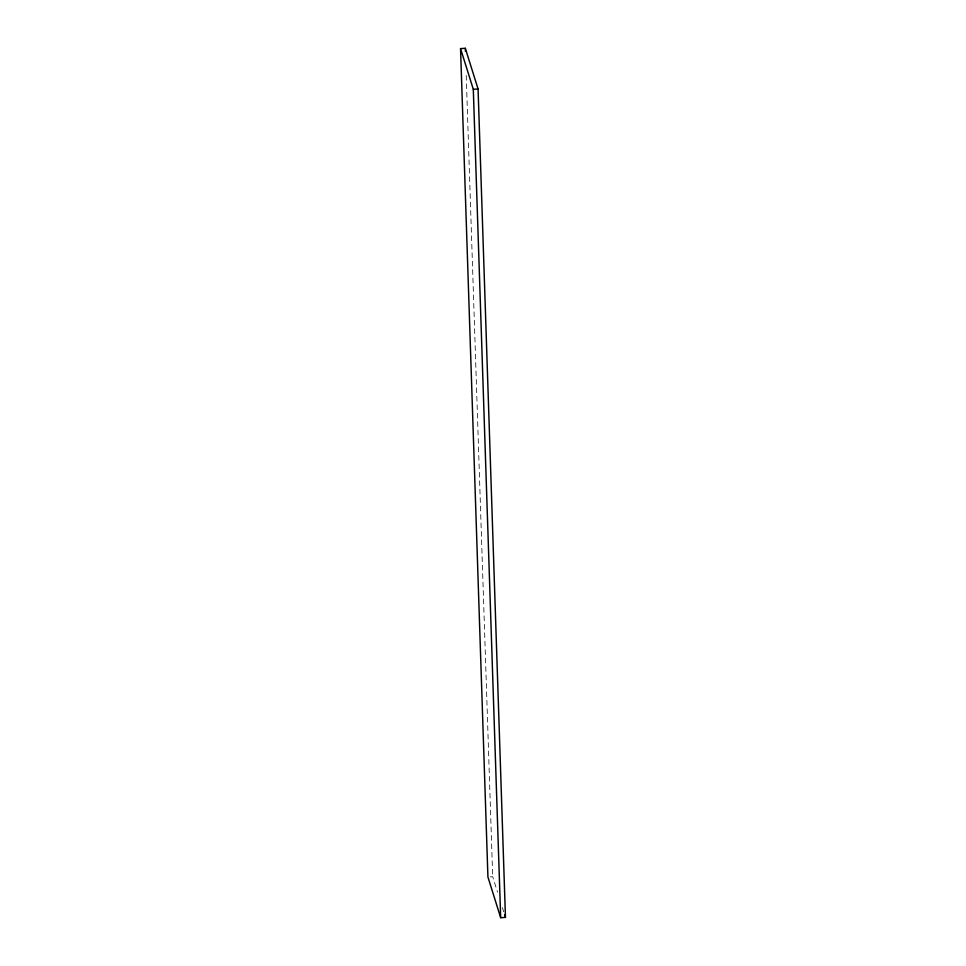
<?xml version="1.0" encoding="UTF-8"?>
<svg xmlns="http://www.w3.org/2000/svg" width="966" height="966" viewBox="0 0 966 966"><rect width="100%" height="100%" fill="white"/><g stroke="black" fill="none" stroke-linecap="round" stroke-linejoin="round"><path stroke-width="0.72" stroke-dasharray="4.83 3.62" d="M490.305 876.862L492.696 876.717L497.538 892.149M502.38 907.581L503.697 911.795M466.216 75.408L492.696 876.717"/><path stroke-width="1.45" d="M460.54 48.59L465.322 48.3L478.073 88.993L505.46 917.41L500.678 917.7L487.927 877.007L460.54 48.59L473.304 89.283L500.678 917.7M473.304 89.283L478.073 88.993M504.578 914.609L505.46 917.41M465.322 48.3L465.419 51.307"/></g></svg>
